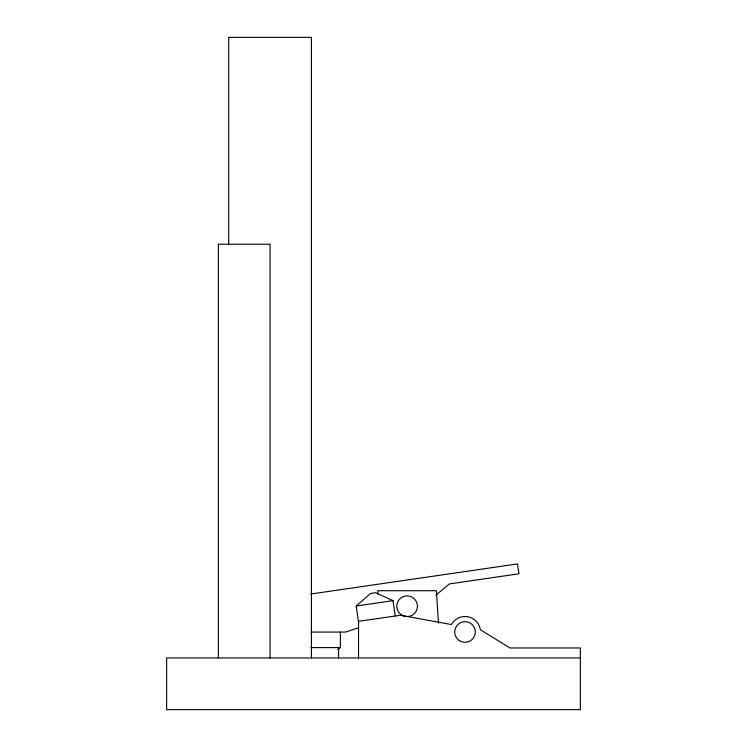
<?xml version="1.0" encoding="UTF-8"?>
<svg xmlns="http://www.w3.org/2000/svg" width="747" height="747" viewBox="0 0 747 747"><rect width="100%" height="100%" fill="white"/><g stroke="black" fill="none" stroke-linecap="round" stroke-linejoin="round"><path stroke-width="1.12" d="M377.646 594.182L377.87 590.709L436.36 590.709L438.47 623.157M580.363 657.939L166.637 657.939L166.637 709.65L580.363 709.65L580.363 647.966L510.024 647.966L480.349 629.758A15.5 15.5 0 0 0 451.776 623.932L451.44 624.539L400.392 615.257L358.429 621.364L356.198 606.013L370.568 593.473L375.666 592.726L393.043 600.653L395.275 616.004M435.987 595.07L449.358 583.921L518.96 573.799L517.522 563.938L310.64 594.033M337.569 649.414L340.399 647.593L340.399 632.074M358.691 627.667L345.572 632.074L310.845 632.074M356.198 606.013L393.043 600.653M310.845 647.593L340.399 647.593M358.523 621.355L358.523 657.939M338.596 647.593L338.596 657.939M311.443 657.939L311.443 37.35L228.694 37.35L228.694 244.988M270.069 657.939L270.069 244.213L218.357 244.213L218.357 657.939M403.305 615.836A10.346 10.346 0 0 1 400.523 598.254A10.346 10.346 0 0 1 417.274 604.286A10.346 10.346 0 0 1 403.922 616.06M459.47 640.693A10.327 10.327 0 0 0 475.325 632.438A10.327 10.327 0 0 0 460.255 622.83A10.327 10.327 0 0 0 459.47 640.693"/></g></svg>
